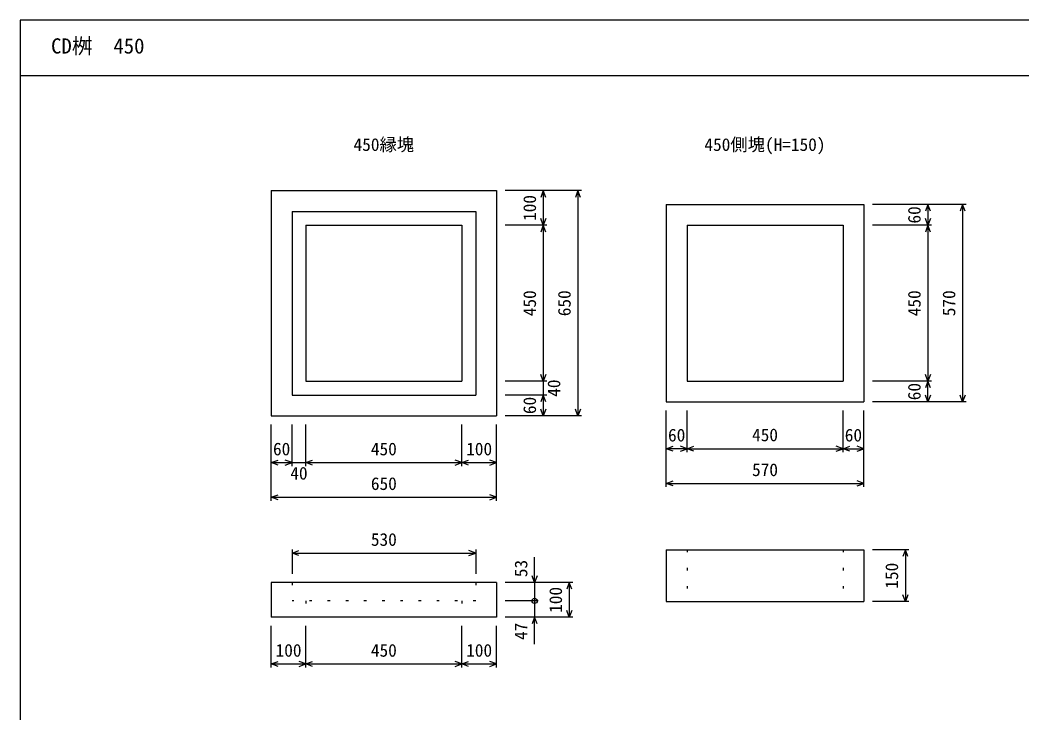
# Model space of a CAD drawing. Units: millimetres, scale not verified. Extents: x 15 to 25215, y 0 to 17820.
# Drawn here: x 7983 to 10875, y 4087 to 6087 of the extents above; entities that cross this region are included whole.
import ezdxf
from ezdxf.enums import TextEntityAlignment as Align

# ---------------------------------------------------------------- set-up
doc = ezdxf.new("R2010")
doc.units = ezdxf.units.MM
doc.header["$LTSCALE"] = 30
doc.linetypes.add('DOTTED', pattern=[1.75, 0.25, -1.5])
for name, color, linetype, lineweight in [('DIM', 7, 'Continuous', 25), ('OUTLINE', 3, 'Continuous', 25), ('OUTLINE2', 4, 'DOTTED', 25), ('TXT', 7, 'Continuous', 25)]:
    doc.layers.add(name, color=color, linetype=linetype, lineweight=lineweight)
doc.styles.add('ＭＳ ゴシック', font='')
doc.styles.get('ＭＳ ゴシック').set_extended_font_data('MS Gothic')

msp = doc.modelspace()

# ---------------------------------------------------------------- linework, layer by layer
at = {"layer": 'DIM'}
for p, q in [((14483.48, 6086.57), (7983.48, 6086.57)), ((7983.48, 6086.57), (7983.48, 2086.57)), ((7983.48, 5926.57), (14483.48, 5926.57)), ((9603.48, 5594.19), (9383.48, 5594.19)), ((9493.48, 5594.19), (9486.39, 5574.73)), ((9493.48, 5594.19), (9493.48, 5494.19)), ((9500.56, 5574.73), (9493.48, 5594.19)), ((9593.48, 5594.19), (9586.39, 5574.73)), ((9593.48, 5594.19), (9593.48, 4944.19)), ((9600.56, 5574.73), (9593.48, 5594.19)), ((10713.48, 5554.19), (10443.48, 5554.19)), ((10603.48, 5554.19), (10596.39, 5534.73)), ((10603.48, 5554.19), (10603.48, 5494.19)), ((10610.56, 5534.73), (10603.48, 5554.19)), ((10703.48, 5554.19), (10696.39, 5534.73)), ((10703.48, 5554.19), (10703.48, 4984.19)), ((10710.56, 5534.73), (10703.48, 5554.19)), ((9503.48, 5494.19), (9383.48, 5494.19)), ((9493.48, 5494.19), (9486.39, 5513.65)), ((9493.48, 5494.19), (9486.39, 5474.73)), ((9500.56, 5513.65), (9493.48, 5494.19)), ((9493.48, 5494.19), (9493.48, 5044.19)), ((9500.56, 5474.73), (9493.48, 5494.19)), ((10613.48, 5494.19), (10443.48, 5494.19)), ((10603.48, 5494.19), (10596.39, 5513.65)), ((10603.48, 5494.19), (10596.39, 5474.73)), ((10610.56, 5513.65), (10603.48, 5494.19)), ((10603.48, 5494.19), (10603.48, 5044.19)), ((10610.56, 5474.73), (10603.48, 5494.19)), ((9493.48, 5044.19), (9486.39, 5063.65)), ((9500.56, 5063.65), (9493.48, 5044.19)), ((10603.48, 5044.19), (10596.39, 5063.65)), ((10610.56, 5063.65), (10603.48, 5044.19)), ((9503.48, 5044.19), (9383.48, 5044.19)), ((9493.48, 5044.19), (9493.48, 5004.19)), ((10613.48, 5044.19), (10443.48, 5044.19)), ((10603.48, 5044.19), (10596.39, 5024.73)), ((10603.48, 4984.19), (10603.48, 5044.19)), ((10610.56, 5024.73), (10603.48, 5044.19)), ((9503.48, 5004.19), (9383.48, 5004.19)), ((9493.48, 5004.19), (9486.39, 4984.73)), ((9493.48, 5004.19), (9493.48, 4944.19)), ((9500.56, 4984.73), (9493.48, 5004.19)), ((10603.48, 4984.19), (10596.39, 5003.65)), ((10610.56, 5003.65), (10603.48, 4984.19)), ((10703.48, 4984.19), (10696.39, 5003.65)), ((10710.56, 5003.65), (10703.48, 4984.19)), ((10713.48, 4984.19), (10443.48, 4984.19)), ((9493.48, 4944.19), (9486.39, 4963.65)), ((9500.56, 4963.65), (9493.48, 4944.19)), ((9593.48, 4944.19), (9586.39, 4963.65)), ((9600.56, 4963.65), (9593.48, 4944.19)), ((9848.48, 4739.19), (9848.48, 4959.19)), ((9908.48, 4839.19), (9908.48, 4959.19)), ((10358.48, 4839.19), (10358.48, 4959.19)), ((10418.48, 4739.19), (10418.48, 4959.19)), ((8708.48, 4699.19), (8708.48, 4919.19)), ((8768.48, 4799.19), (8768.48, 4919.19)), ((8808.48, 4799.19), (8808.48, 4919.19)), ((9258.48, 4799.19), (9258.48, 4919.19)), ((9358.48, 4699.19), (9358.48, 4919.19)), ((9603.48, 4944.19), (9383.48, 4944.19)), ((9848.48, 4849.19), (9867.93, 4856.27)), ((9908.48, 4849.19), (9848.48, 4849.19)), ((9867.93, 4842.1), (9848.48, 4849.19)), ((9908.48, 4849.19), (9889.02, 4856.27)), ((9889.02, 4842.1), (9908.48, 4849.19)), ((9908.48, 4849.19), (9927.93, 4856.27)), ((9908.48, 4849.19), (10358.48, 4849.19)), ((9927.93, 4842.1), (9908.48, 4849.19)), ((10358.48, 4849.19), (10339.02, 4856.27)), ((10339.02, 4842.1), (10358.48, 4849.19)), ((10358.48, 4849.19), (10377.93, 4856.27)), ((10358.48, 4849.19), (10418.48, 4849.19)), ((10377.93, 4842.1), (10358.48, 4849.19)), ((10418.48, 4849.19), (10399.02, 4856.27)), ((10399.02, 4842.1), (10418.48, 4849.19)), ((8708.48, 4809.19), (8727.93, 4816.27)), ((8708.48, 4809.19), (8768.48, 4809.19)), ((8727.93, 4802.1), (8708.48, 4809.19)), ((8768.48, 4809.19), (8749.02, 4816.27)), ((8749.02, 4802.1), (8768.48, 4809.19)), ((8768.48, 4809.19), (8808.48, 4809.19)), ((8808.48, 4809.19), (8827.93, 4816.27)), ((8808.48, 4809.19), (9258.48, 4809.19)), ((8827.93, 4802.1), (8808.48, 4809.19)), ((9258.48, 4809.19), (9239.02, 4816.27)), ((9239.02, 4802.1), (9258.48, 4809.19)), ((9258.48, 4809.19), (9277.93, 4816.27)), ((9258.48, 4809.19), (9358.48, 4809.19)), ((9277.93, 4802.1), (9258.48, 4809.19)), ((9358.48, 4809.19), (9339.02, 4816.27)), ((9339.02, 4802.1), (9358.48, 4809.19)), ((9848.48, 4749.19), (9867.93, 4756.27)), ((9848.48, 4749.19), (10418.48, 4749.19)), ((9867.93, 4742.1), (9848.48, 4749.19)), ((10418.48, 4749.19), (10399.02, 4756.27)), ((10399.02, 4742.1), (10418.48, 4749.19)), ((8708.48, 4709.19), (8727.93, 4716.27)), ((9358.48, 4709.19), (9339.02, 4716.27)), ((8708.48, 4709.19), (9358.48, 4709.19)), ((8727.93, 4702.1), (8708.48, 4709.19)), ((9339.02, 4702.1), (9358.48, 4709.19)), ((8768.48, 4557.99), (8768.48, 4487.99)), ((8768.48, 4547.99), (8787.93, 4555.07)), ((8768.48, 4547.99), (9298.48, 4547.99)), ((8787.93, 4540.91), (8768.48, 4547.99)), ((9298.48, 4547.99), (9279.02, 4555.07)), ((9279.02, 4540.91), (9298.48, 4547.99)), ((9298.48, 4557.99), (9298.48, 4487.99)), ((10548.48, 4557.84), (10443.48, 4557.84)), ((10548.48, 4557.84), (10443.48, 4557.84)), ((10538.48, 4557.84), (10531.39, 4538.38)), ((10538.48, 4557.84), (10538.48, 4407.84)), ((10545.56, 4538.38), (10538.48, 4557.84)), ((9468.48, 4462.99), (9468.48, 4536.28)), ((9468.48, 4462.99), (9461.39, 4482.45)), ((9475.56, 4482.45), (9468.48, 4462.99)), ((9578.48, 4462.99), (9383.48, 4462.99)), ((9468.48, 4462.99), (9468.48, 4409.99)), ((9568.48, 4462.99), (9561.39, 4443.53)), ((9568.48, 4462.99), (9568.48, 4362.99)), ((9575.56, 4443.53), (9568.48, 4462.99)), ((10538.48, 4407.84), (10531.39, 4427.29)), ((10545.56, 4427.29), (10538.48, 4407.84)), ((9478.48, 4409.99), (9383.48, 4409.99)), ((9468.48, 4409.99), (9468.48, 4362.99)), ((10548.48, 4407.84), (10443.48, 4407.84)), ((9568.48, 4362.99), (9561.39, 4382.45)), ((9575.56, 4382.45), (9568.48, 4362.99)), ((8708.48, 4217.99), (8708.48, 4337.99)), ((8808.48, 4217.99), (8808.48, 4337.99)), ((9258.48, 4217.99), (9258.48, 4337.99)), ((9358.48, 4217.99), (9358.48, 4337.99)), ((9578.48, 4362.99), (9383.48, 4362.99)), ((9468.48, 4362.99), (9461.39, 4343.53)), ((9468.48, 4285.32), (9468.48, 4362.99)), ((9475.56, 4343.53), (9468.48, 4362.99)), ((8708.48, 4227.99), (8727.93, 4235.07)), ((8708.48, 4227.99), (8808.48, 4227.99)), ((8727.93, 4220.91), (8708.48, 4227.99)), ((8808.48, 4227.99), (8789.02, 4235.07)), ((8789.02, 4220.91), (8808.48, 4227.99)), ((8808.48, 4227.99), (8827.93, 4235.07)), ((8808.48, 4227.99), (9258.48, 4227.99)), ((8827.93, 4220.91), (8808.48, 4227.99)), ((9258.48, 4227.99), (9239.02, 4235.07)), ((9239.02, 4220.91), (9258.48, 4227.99)), ((9258.48, 4227.99), (9277.93, 4235.07)), ((9258.48, 4227.99), (9358.48, 4227.99)), ((9277.93, 4220.91), (9258.48, 4227.99)), ((9358.48, 4227.99), (9339.02, 4235.07)), ((9339.02, 4220.91), (9358.48, 4227.99))]:
    msp.add_line(p, q, dxfattribs=at)
msp.add_circle((9468.48, 4409.99), 7.5, dxfattribs=at)
at = {"layer": 'OUTLINE'}
for p, q in [((8708.48, 5594.19), (8708.48, 4944.19)), ((8708.48, 5594.19), (9358.48, 5594.19)), ((9358.48, 5594.19), (9358.48, 4944.19)), ((9848.48, 5554.19), (9848.48, 4984.19)), ((9848.48, 5554.19), (10418.48, 5554.19)), ((10418.48, 5554.19), (10418.48, 4984.19)), ((8768.48, 5534.19), (8768.48, 5004.19)), ((8768.48, 5534.19), (9298.48, 5534.19)), ((9298.48, 5534.19), (9298.48, 5004.19)), ((8808.48, 5494.19), (8808.48, 5044.19)), ((8808.48, 5494.19), (9258.48, 5494.19)), ((9258.48, 5494.19), (9258.48, 5044.19)), ((9908.48, 5494.19), (9908.48, 5044.19)), ((9908.48, 5494.19), (10358.48, 5494.19)), ((10358.48, 5494.19), (10358.48, 5044.19)), ((8808.48, 5044.19), (9258.48, 5044.19)), ((9908.48, 5044.19), (10358.48, 5044.19)), ((8768.48, 5004.19), (9298.48, 5004.19)), ((9848.48, 4984.19), (10418.48, 4984.19)), ((8708.48, 4944.19), (9358.48, 4944.19)), ((9848.48, 4557.84), (10418.48, 4557.84)), ((9848.48, 4557.84), (9848.48, 4407.84)), ((10418.48, 4557.84), (10418.48, 4407.84)), ((9358.48, 4462.99), (8708.48, 4462.99)), ((8708.48, 4462.99), (8708.48, 4362.99)), ((9358.48, 4462.99), (9358.48, 4362.99)), ((9848.48, 4407.84), (10418.48, 4407.84)), ((9358.48, 4362.99), (8708.48, 4362.99))]:
    msp.add_line(p, q, dxfattribs=at)
at = {"layer": 'OUTLINE2'}
for p, q in [((9908.48, 4557.84), (9908.48, 4407.84)), ((10358.48, 4557.84), (10358.48, 4407.84)), ((8768.48, 4462.99), (8768.48, 4409.99)), ((9298.48, 4462.99), (9298.48, 4409.99)), ((9298.48, 4409.99), (8768.48, 4409.99)), ((8808.48, 4409.99), (8808.48, 4362.99)), ((9258.48, 4409.99), (9258.48, 4362.99))]:
    msp.add_line(p, q, dxfattribs=at)

# ---------------------------------------------------------------- texts
at = {"layer": 'DIM', "style": 'ＭＳ ゴシック'}
for s, p in [('100', (9483.48, 5506.69)), ('60', (10593.48, 5499.19)), ('450', (9483.48, 5231.69)), ('650', (9583.48, 5231.69)), ('450', (10593.48, 5231.69)), ('570', (10693.48, 5231.69)), ('40', (9553.48, 4999.19)), ('60', (10593.48, 4989.19)), ('60', (9483.48, 4949.19)), ('53', (9458.48, 4478.45)), ('150', (10528.48, 4445.34)), ('100', (9558.48, 4375.49)), ('47', (9458.48, 4297.25))]:
    msp.add_text(s, height=36.66, rotation=90, dxfattribs=at).set_placement(p, align=Align.BOTTOM_LEFT)
for s, p in [('60', (9853.48, 4859.19)), ('450', (10095.98, 4859.87)), ('60', (10363.48, 4859.19)), ('60', (8713.48, 4819.19)), ('450', (8995.98, 4819.19)), ('100', (9270.98, 4819.19)), ('570', (10095.98, 4759.19)), ('40', (8763.48, 4749.19)), ('650', (8995.98, 4719.19)), ('530', (8995.98, 4557.99)), ('100', (8720.98, 4237.99)), ('450', (8995.98, 4237.99)), ('100', (9270.98, 4237.99))]:
    msp.add_text(s, height=36.66, dxfattribs=at).set_placement(p, align=Align.BOTTOM_LEFT)
at = {"layer": 'TXT', "style": 'ＭＳ ゴシック'}
for s, height, p in [('CD桝\u3000450', 43.99, (8072.98, 5976.57)), ('450縁塊', 36.66, (8945.98, 5697.77)), ('450側塊(H=150)', 36.66, (9958.48, 5697.77))]:
    msp.add_text(s, height=height, dxfattribs=at).set_placement(p, align=Align.BOTTOM_LEFT)

doc.saveas('drawing.dxf')
